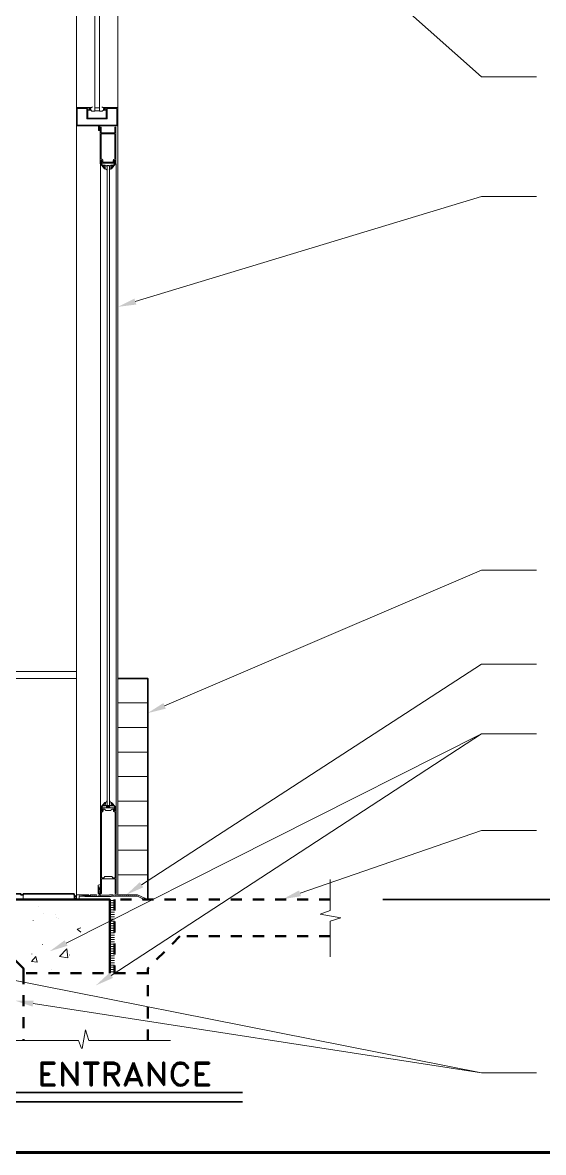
# Model space of a CAD drawing. Header units: inches. Extents: x 5 to 516, y -193 to 129.
# Drawn here: x 105.76 to 110.48, y -192.19 to -181.96 of the extents above; entities that cross this region are included whole.
import ezdxf

# ---------------------------------------------------------------- set-up
doc = ezdxf.new("R2010")
doc.units = ezdxf.units.IN
doc.header["$MEASUREMENT"] = 0
doc.linetypes.add('PDF_IMPORT', pattern=[1, 0.8, -0.2])
doc.layers.add('PDF8_Geometry', color=7, linetype='Continuous')
doc.layers.add('PDF8_Solid Fills', color=7, linetype='Continuous')

msp = doc.modelspace()

# ---------------------------------------------------------------- linework, layer by layer
at = {"layer": 'PDF8_Geometry', "lineweight": 15}
for points in [[(107.0155179, -179.8780047), (109.9132958, -182.4513384), (110.4110737, -182.4513384)], [(106.2455175, -180.8324488), (106.2455175, -189.8568941)], [(106.6199614, -180.8324488), (106.6199614, -189.8535609)], [(106.2455175, -182.8957831), (106.2455175, -182.7291165)], [(106.3810732, -182.7291165), (106.2455176, -182.7291165)], [(106.3410726, -182.8324495), (106.3410726, -182.7368939), (106.2532948, -182.7368939)], [(106.6121839, -182.8880045), (106.253295, -182.8880045), (106.253295, -182.7368934)], [(106.3599614, -182.7368937), (106.3599614, -182.7413382), (106.3699614, -182.7413382), (106.3699614, -182.749116), (106.3488503, -182.749116)], [(106.3488512, -182.7291165), (106.3488512, -182.7491165)], [(106.3755179, -182.7368939), (106.3755179, -182.7546717), (106.3488512, -182.7546717)], [(106.3488512, -182.7546721), (106.3488512, -182.8246721)], [(106.3599618, -182.7368939), (106.3755174, -182.7368939)], [(106.3855175, -182.7624496), (106.3755175, -182.7546718)], [(106.3910728, -182.72356), (106.3810728, -182.7291156)], [(106.4121842, -182.7624496), (106.3855175, -182.7624496)], [(106.4532948, -182.7313386), (106.4121836, -182.7313386)], [(106.4532948, -182.7580053), (106.4121836, -182.7580053)], [(106.4844059, -182.7291165), (106.6199614, -182.7291165), (106.6199614, -182.8957831), (106.4532948, -182.8957831)], [(106.4532948, -182.7624496), (106.4799615, -182.7624496), (106.4899615, -182.7546718)], [(106.4744061, -182.72356), (106.4844061, -182.7291156)], [(106.4899616, -182.7368939), (106.5055171, -182.7368939), (106.5055171, -182.7413384), (106.4955171, -182.7413384)], [(106.4899623, -182.7368943), (106.4899623, -182.7546721), (106.5155178, -182.7546721), (106.5155178, -182.8246721)], [(106.5155178, -182.7491156), (106.4955178, -182.7491156), (106.4955178, -182.7413379)], [(106.5155178, -182.7291165), (106.5155178, -182.7491165)], [(106.5232951, -182.7368939), (106.612184, -182.7368939), (106.612184, -182.888005)], [(106.5232953, -182.7368939), (106.5232953, -182.8324495)], [(106.2455173, -182.8957831), (106.4455173, -182.8957831), (106.4455173, -182.9368943), (106.4532951, -182.9368943), (106.4532951, -182.8957831), (106.4532951, -182.9368943), (106.4455173, -182.9368943), (106.4455173, -182.8957831)], [(106.5232953, -182.832449), (106.3410731, -182.832449)], [(106.5155178, -182.8246715), (106.3488512, -182.8246715)], [(106.4688512, -182.958005), (106.4688512, -182.9057827), (106.4599623, -182.9057827), (106.4599623, -183.2391161), (106.4688512, -183.2391161), (106.4688512, -183.2346716)], [(106.5944066, -183.2346716), (106.5944066, -183.2391161), (106.6032954, -183.2391161), (106.6032954, -182.9057827), (106.5944066, -182.9057827), (106.5944066, -182.958005)], [(106.5944058, -182.9580051), (106.4688502, -182.9580051)], [(106.4666287, -183.2346718), (106.4677398, -183.2080052)], [(106.4677397, -183.2080051), (106.4755175, -183.2080051)], [(106.4755172, -183.2080051), (106.4755172, -183.2235607)], [(106.4766283, -183.2291165), (106.4755172, -183.2235609)], [(106.4810725, -183.2324497), (106.4766281, -183.2291164)], [(106.5877394, -183.2080045), (106.5877394, -183.22356), (106.5855172, -183.2291156), (106.5821838, -183.2324489)], [(106.5877394, -183.2080051), (106.5955172, -183.2080051)], [(106.595518, -183.2080051), (106.5966291, -183.2346718)], [(106.4621844, -183.2402272), (106.4621844, -189.0635608)], [(106.4688508, -183.2346718), (106.4666286, -183.2346718)], [(106.4810724, -183.2324497), (106.4855168, -183.2335608), (106.5766279, -183.2335608)], [(106.5132946, -183.2557821), (106.5055168, -183.2557821)], [(106.5055171, -183.2835599), (106.5121838, -183.2868932), (106.5055171, -183.2835599)], [(106.5177402, -183.2913386), (106.5121846, -183.2868942), (106.5210735, -183.294672)], [(106.5132946, -183.2557821), (106.517739, -183.2568932), (106.5132946, -183.2557821)], [(106.51774, -183.2568943), (106.5199622, -183.2602276), (106.51774, -183.2568943)], [(106.5199621, -183.2602275), (106.5210732, -183.2635608), (106.5199621, -183.2602275)], [(106.5421846, -183.2546721), (106.5210734, -183.2546721)], [(106.5232953, -183.2546721), (106.5232953, -189.0468948)], [(106.5421846, -183.2635607), (106.5432957, -183.2602273), (106.5421846, -183.2635607)], [(106.5421846, -183.2946717), (106.5510734, -183.2868939)], [(106.5432956, -183.2602275), (106.5455178, -183.2568941), (106.5432956, -183.2602275)], [(106.5444067, -188.984672), (106.5444067, -189.0468942), (106.5444067, -183.2546716)], [(106.5510731, -183.2868942), (106.5577398, -183.2835609), (106.5510731, -183.2868942), (106.5455175, -183.2913386)], [(106.5455178, -183.2568943), (106.5488511, -183.2557832), (106.5455178, -183.2568943)], [(106.548851, -183.2557821), (106.5577398, -183.2557821)], [(106.5821841, -183.2324497), (106.5766285, -183.2335608)], [(106.5966279, -183.2346718), (106.5944057, -183.2346718)], [(106.6055176, -183.2391161), (106.6055176, -189.0624497)], [(106.7788507, -184.485783), (109.9132953, -183.5357829), (110.4132953, -183.5357829)], [(107.0432957, -188.1446719), (109.9132958, -186.916894), (110.4132959, -186.916894)], [(106.8355173, -189.7635609), (109.9132952, -187.7680052), (110.4132953, -187.7680052)], [(106.2455175, -187.8335605), (100.1299616, -187.8335605)], [(106.2455175, -187.895783), (100.1299616, -187.895783)], [(106.6199614, -188.1180052), (106.8910726, -188.1180052)], [(106.6199614, -188.3402275), (106.8910726, -188.3402275)], [(106.1521834, -190.2913387), (109.913295, -188.3991164), (110.413295, -188.3991164)], [(106.5610727, -190.583561), (109.9132952, -188.3991164), (110.4132953, -188.3991164)], [(106.6199614, -188.5624497), (106.8910726, -188.5624497)], [(106.6199614, -188.7846719), (106.8910726, -188.7846719)], [(106.5077392, -189.0180054), (106.5166281, -189.013561), (106.5232948, -189.0046721)], [(106.5077401, -189.0457832), (106.5155178, -189.0457832), (106.5210734, -189.043561), (106.5232956, -189.0380054)], [(106.548851, -189.0468942), (106.5177398, -189.0680054), (106.5177398, -189.0468942), (106.548851, -189.0468942), (106.548851, -189.0680054)], [(106.518851, -189.0468942), (106.548851, -189.0680054)], [(106.5232953, -189.0468942), (106.5232953, -188.984672)], [(106.5444067, -189.0468942), (106.5232956, -189.0468942)], [(106.5444067, -189.004672), (106.5499622, -189.0135609), (106.5599622, -189.0180054)], [(106.5444067, -189.0380054), (106.5466289, -189.043561), (106.5510734, -189.0457832)], [(106.5510731, -189.0457832), (106.559962, -189.0457832)], [(106.6199614, -189.0068942), (106.8910726, -189.0068942)], [(106.5910727, -189.1046719), (106.5955172, -189.1046719), (106.5955172, -189.7002275), (106.5755172, -189.7002275), (106.5655172, -189.6902276), (106.5032949, -189.6902276), (106.4921838, -189.7002275), (106.4721838, -189.7002275), (106.4721838, -189.1046719), (106.4766283, -189.1046719), (106.4821838, -189.1035608), (106.4855172, -189.0991164), (106.4866283, -189.0946719)], [(106.5544063, -189.0913389), (106.5132952, -189.0913389), (106.4999618, -189.0791166), (106.4866285, -189.0791166), (106.4866285, -189.0946722)], [(106.5544063, -189.0913387), (106.5677397, -189.0791165), (106.581073, -189.0791165), (106.581073, -189.0946721), (106.5821841, -189.0991165), (106.5866286, -189.103561), (106.591073, -189.1046721)], [(106.6199614, -189.2291164), (106.8910726, -189.2291164)], [(108.2710733, -189.8402276), (109.9132957, -189.2735609), (110.4132957, -189.2735609)], [(106.6199614, -189.4513387), (106.8910726, -189.4513387)], [(106.4477394, -189.8413389), (106.4410728, -189.8413389), (106.4410728, -189.8146723), (106.4455172, -189.8146723), (106.4455172, -189.8180056), (106.4510728, -189.8180056), (106.4510728, -189.8146723), (106.4555172, -189.8091167), (106.4555172, -189.7902278), (106.4510728, -189.7846723), (106.4510728, -189.7813389), (106.4455172, -189.7813389), (106.4455172, -189.7846723), (106.4410728, -189.7846723), (106.4410728, -189.7713389), (106.4421839, -189.7702278), (106.4421839, -189.7680056), (106.443295, -189.7668945), (106.4455172, -189.7668945), (106.4621839, -189.7613389), (106.4621839, -189.8413389), (106.4555172, -189.8413389), (106.4621839, -189.8580056), (106.4621839, -189.8613389), (106.4588505, -189.8613389), (106.4577394, -189.8602278), (106.4477394, -189.8413389), (106.4477394, -189.8391167), (106.4466283, -189.8391167), (106.4466283, -189.8280056), (106.4577394, -189.8280056), (106.4577394, -189.8391167), (106.4555172, -189.8391167), (106.4555172, -189.8413389)], [(106.6199614, -189.6735609), (106.8910726, -189.6735609)], [(108.5444068, -190.4146721), (108.5444068, -190.0924499), (108.6388513, -190.0624499), (108.4544068, -190.0302277), (108.5444068, -189.9980054), (108.5444068, -189.7168943)], [(105.7644067, -189.8557833), (105.7644067, -189.8957833)], [(106.2244061, -189.8968944), (106.2244061, -189.8568944), (106.2266283, -189.8613389), (106.2321839, -189.8646722), (106.2377395, -189.8646722), (106.2421839, -189.8613389), (106.2455172, -189.8568944)], [(106.2244061, -189.8657832), (106.2266283, -189.8702277), (106.2321839, -189.873561), (106.2377395, -189.8724499), (106.2421839, -189.8702277), (106.2455172, -189.8657832)], [(106.2477396, -189.8535609), (106.2455174, -189.854672), (106.2455174, -189.8957832)], [(106.2488507, -189.8535609), (106.2499618, -189.8557832), (106.252184, -189.8568943), (106.2532951, -189.8557832), (106.2544063, -189.8535609)], [(106.2655178, -189.8535609), (106.2666289, -189.8557832), (106.26774, -189.8568943), (106.2699623, -189.8557832), (106.2710734, -189.8535609)], [(106.5588502, -189.8702278), (106.4277391, -189.8702278), (106.4277391, -189.8668944), (106.2710724, -189.8668944)], [(106.2832949, -189.8535609), (106.284406, -189.8557832), (106.2866282, -189.8568943), (106.2888504, -189.8557832), (106.2888504, -189.8535609)], [(106.299962, -189.8535609), (106.3010731, -189.8557832), (106.3032953, -189.8568943), (106.3055176, -189.8557832), (106.3055176, -189.8535609)], [(106.3299619, -189.8535609), (106.3188508, -189.8535609)], [(106.3199623, -189.8535609), (106.3210734, -189.8557832), (106.3232956, -189.8568943), (106.3244068, -189.8557832), (106.3255179, -189.8535609)], [(106.3366283, -189.8535609), (106.3377394, -189.8557832), (106.3399616, -189.8568943), (106.3410728, -189.8557832), (106.3421839, -189.8535609)], [(106.3555176, -189.8535609), (106.3555176, -189.8557832), (106.3577398, -189.8568943), (106.359962, -189.8557832), (106.359962, -189.8535609)], [(106.3710736, -189.8535609), (106.3721847, -189.8557832), (106.3744069, -189.8568943), (106.3766292, -189.8557832), (106.3766292, -189.8535609)], [(106.3766284, -189.8535609), (106.3899617, -189.8535609), (106.3910728, -189.8557832), (106.392184, -189.8568943), (106.3944062, -189.8557832), (106.3955173, -189.8535609)], [(106.3955177, -189.8535609), (106.4066289, -189.8535609), (106.40774, -189.8557832), (106.4088511, -189.8568943), (106.4110733, -189.8557832), (106.4121844, -189.8535609), (106.4244066, -189.8535609), (106.4255177, -189.8557832), (106.42774, -189.8568943), (106.4288511, -189.8557832), (106.4299622, -189.8535609)], [(106.5799622, -189.853561), (106.5799622, -189.8557833), (106.57774, -189.8568944), (106.5755178, -189.8557833), (106.5744066, -189.853561), (106.5621844, -189.853561), (106.5610733, -189.8557833), (106.5599622, -189.8568944), (106.55774, -189.8557833), (106.5566289, -189.853561), (106.5455178, -189.853561), (106.5455178, -189.8580055), (106.4410733, -189.8580055)], [(106.8432959, -189.8913389), (106.8410736, -189.8868944), (106.7999625, -189.8680055), (106.5588514, -189.8668944), (106.5588514, -189.8702278)], [(106.5910726, -189.8535609), (106.5921837, -189.8557832), (106.5944059, -189.8568943), (106.5966281, -189.8557832), (106.5966281, -189.8535609), (106.6099615, -189.8535609), (106.6110726, -189.8557832), (106.6121837, -189.8568943), (106.6144059, -189.8557832), (106.615517, -189.8535609)], [(106.626629, -189.8535609), (106.6277401, -189.8557832), (106.6288512, -189.8568943), (106.6310734, -189.8557832), (106.6321845, -189.8535609), (106.6444067, -189.8535609), (106.6455179, -189.8557832), (106.6477401, -189.8568943), (106.6488512, -189.8557832), (106.6499623, -189.8535609)], [(106.6610731, -189.8535609), (106.6621842, -189.8557832), (106.6644065, -189.8568943), (106.6655176, -189.8557832), (106.6666287, -189.8535609), (106.679962, -189.8535609), (106.679962, -189.8557832), (106.6821843, -189.8568943), (106.6844065, -189.8557832), (106.6844065, -189.8535609)], [(106.6955173, -189.8535609), (106.6966284, -189.8557832), (106.6988506, -189.8568943), (106.7010729, -189.8557832), (106.7010729, -189.8535609), (106.7144062, -189.8535609), (106.7155173, -189.8557832), (106.7166284, -189.8568943), (106.7188506, -189.8557832), (106.7199618, -189.8535609)], [(106.7310726, -189.8535609), (106.7321837, -189.8557832), (106.7332948, -189.8568943), (106.735517, -189.8557832), (106.7366281, -189.8535609), (106.7488503, -189.8535609), (106.7499614, -189.8557832), (106.7521837, -189.8568943), (106.7532948, -189.8557832), (106.7544059, -189.8535609)], [(106.7544061, -189.8535609), (106.7677394, -189.8535609), (106.7677394, -189.8557832), (106.7699616, -189.8568943), (106.7721839, -189.8557832), (106.7721839, -189.8535609), (106.7855172, -189.8535609)], [(106.785517, -189.8535609), (106.7866282, -189.8557832), (106.7877393, -189.8568943), (106.7899615, -189.8557832), (106.7910726, -189.8535609)], [(106.7910732, -189.8535609), (106.7977399, -189.8535609), (106.8655177, -189.884672), (106.8677399, -189.8880054)], [(106.8655172, -189.8846722), (106.8677394, -189.8880055), (106.8677394, -189.8957833), (106.843295, -189.8957833), (106.843295, -189.8913389), (106.8410727, -189.8868944), (106.7999616, -189.8680055)], [(105.9021834, -189.9580054), (105.9021834, -189.9568943)], [(106.2244061, -189.8768944), (106.2266283, -189.88245), (106.2321839, -189.8846722), (106.2377395, -189.8846722), (106.2421839, -189.8813389), (106.2455172, -189.8768944)], [(106.2455175, -189.8957831), (106.2688508, -189.8957831)], [(106.5477399, -189.9068944), (106.588851, -189.9068944)], [(106.5477399, -189.9268944), (106.588851, -189.9268944)], [(106.5477399, -189.9480055), (106.588851, -189.9480055)], [(106.5477399, -189.9691166), (106.588851, -189.9691166)], [(105.9477394, -190.0268943), (105.9477394, -190.0257832)], [(106.0577394, -190.0368944), (106.0577394, -190.0357833)], [(106.0610726, -190.0613387), (106.0610726, -190.0602276)], [(106.0788508, -190.0691165), (106.0788508, -190.0680054)], [(106.5477399, -189.9902277), (106.588851, -189.9902277)], [(106.5477399, -190.0102277), (106.588851, -190.0102277)], [(106.5477399, -190.0313388), (106.588851, -190.0313388)], [(106.5477399, -190.0524499), (106.588851, -190.0524499)], [(106.5477399, -190.073561), (106.588851, -190.073561)], [(105.8521843, -190.0891165), (105.8521843, -190.0880054)], [(106.2866281, -190.1535612), (106.2510725, -190.1668945), (106.2866281, -190.191339)], [(106.5477399, -190.0935611), (106.588851, -190.0935611)], [(106.5477399, -190.1146722), (106.588851, -190.1146722)], [(106.5477399, -190.1357833), (106.588851, -190.1357833)], [(106.5477399, -190.1568944), (106.588851, -190.1568944)], [(106.5477399, -190.1768944), (106.588851, -190.1768944)], [(106.5477399, -190.1980055), (106.588851, -190.1980055)], [(106.5477399, -190.2191166), (106.588851, -190.2191166)], [(106.5477399, -190.2402277), (106.588851, -190.2402277)], [(106.5477399, -190.2602278), (106.588851, -190.2602278)], [(106.5477399, -190.2813389), (106.588851, -190.2813389)], [(104.0866281, -190.3146722), (109.9132955, -191.4657835), (110.4132956, -191.4657835)], [(105.9377398, -190.303561), (105.9377398, -190.3024499)], [(106.0921836, -190.41245), (106.1577392, -190.3446722)], [(106.1577399, -190.3446722), (106.1666288, -190.4235611), (106.0921843, -190.4124499)], [(106.1577399, -190.3491167), (106.1577399, -190.3480056)], [(106.5477399, -190.30245), (106.588851, -190.30245)], [(106.5477399, -190.3235611), (106.588851, -190.3235611)], [(106.5477399, -190.3435611), (106.588851, -190.3435611)], [(106.5477399, -190.3646722), (106.588851, -190.3646722)], [(106.5477399, -190.3857833), (106.588851, -190.3857833)], [(105.8888504, -190.4635612), (105.8388504, -190.4591168), (105.8788504, -190.411339)], [(105.8421836, -190.3902278), (105.8421836, -190.3891167)], [(105.8888506, -190.463561), (105.8788506, -190.4113388)], [(106.1821845, -190.4002277), (106.1821845, -190.3991166)], [(106.5477399, -190.4068944), (106.588851, -190.4068944)], [(106.5477399, -190.4268944), (106.588851, -190.4268944)], [(106.5477399, -190.4480055), (106.588851, -190.4480055)], [(106.5477399, -190.4691166), (106.588851, -190.4691166)], [(106.0232953, -190.533561), (106.0232953, -190.5324499)], [(106.5477399, -190.4902277), (106.588851, -190.4902277)], [(106.5477399, -190.5102278), (106.588851, -190.5102278)], [(106.5477399, -190.5313389), (106.588851, -190.5313389)], [(106.5477399, -190.55245), (106.588851, -190.55245)], [(105.8532954, -190.8380055), (109.9132958, -191.4657834), (110.4132958, -191.4657834)], [(107.0977402, -191.1724499), (106.3577401, -191.1724499), (106.3288512, -191.0780055), (106.2988512, -191.2446722)], [(106.2899624, -191.2446723), (106.2632957, -191.1724501), (105.5132957, -191.1724501)]]:
    msp.add_lwpolyline(points, dxfattribs=at)
for points in [[(106.4121842, -182.7580046), (106.4121842, -180.804671), (106.4532953, -180.804671), (106.4532953, -182.7580046)], [(106.4699619, -182.9680047), (106.4699619, -183.1980047), (106.4744063, -183.1980047), (106.4788508, -183.1991158), (106.4832952, -183.2024492), (106.4844063, -183.2080047), (106.4844063, -183.2235603), (106.5788508, -183.2235603), (106.5788508, -183.2080047), (106.5799619, -183.2024492), (106.5832952, -183.1991158), (106.5888508, -183.1980047), (106.5932952, -183.1980047), (106.5932952, -182.9680047)], [(106.4644065, -183.2391161), (106.5010732, -183.2835605), (106.5055177, -183.2835605), (106.5055177, -183.2691161), (106.5021843, -183.2691161), (106.5021843, -183.2757828), (106.4999621, -183.2757828), (106.488851, -183.2613383), (106.4910732, -183.2568939), (106.5021843, -183.2568939), (106.5021843, -183.2624494), (106.5055177, -183.2624494), (106.5055177, -183.2524494), (106.4810732, -183.2524494), (106.4755177, -183.2457828), (106.4755177, -183.2091161), (106.4710732, -183.2091161), (106.4666288, -183.2324494), (106.4666288, -183.2335605), (106.468851, -183.2335605), (106.468851, -183.2391161)], [(106.5988512, -183.2391161), (106.5621845, -183.2835605), (106.5577401, -183.2835605), (106.5577401, -183.2691161), (106.5610734, -183.2691161), (106.5610734, -183.2757828), (106.5632956, -183.2757828), (106.5744067, -183.2613383), (106.5721845, -183.2568939), (106.5610734, -183.2568939), (106.5610734, -183.2624494), (106.5577401, -183.2624494), (106.5577401, -183.2524494), (106.5821845, -183.2524494), (106.5877401, -183.2457828), (106.5877401, -183.2091161), (106.5921845, -183.2091161), (106.5955178, -183.2324494), (106.5955178, -183.2335605), (106.5944067, -183.2335605), (106.5944067, -183.2391161)], [(106.4666287, -189.0624497), (106.5032953, -189.0180053), (106.5077398, -189.0180053), (106.5077398, -189.0324497), (106.5044065, -189.0324497), (106.5044065, -189.0257831), (106.5021842, -189.0257831), (106.4910731, -189.0402275), (106.4932953, -189.044672), (106.5044065, -189.044672), (106.5044065, -189.0391164), (106.5077398, -189.0391164), (106.5077398, -189.0491164), (106.4832953, -189.0491164), (106.4777398, -189.0557831), (106.4777398, -189.0924497), (106.4732953, -189.0924497), (106.4688509, -189.0691164), (106.4688509, -189.0680053), (106.4710731, -189.0680053), (106.4710731, -189.0624497)], [(106.6010733, -189.0624497), (106.5644066, -189.0180053), (106.5599622, -189.0180053), (106.5599622, -189.0324497), (106.5632955, -189.0324497), (106.5632955, -189.0257831), (106.5655178, -189.0257831), (106.5766289, -189.0402275), (106.5744066, -189.044672), (106.5632955, -189.044672), (106.5632955, -189.0391164), (106.5599622, -189.0391164), (106.5599622, -189.0491164), (106.5844066, -189.0491164), (106.5899622, -189.0557831), (106.5899622, -189.0924497), (106.5944066, -189.0924497), (106.59774, -189.0691164), (106.59774, -189.0680053), (106.5966289, -189.0680053), (106.5966289, -189.0624497)], [(106.5799619, -189.0680053), (106.4888508, -189.0680053), (106.4832953, -189.0702276), (106.4799619, -189.0735609), (106.4777397, -189.0791165), (106.4777397, -189.094672), (106.4699619, -189.094672), (106.4688508, -189.0668942), (106.471073, -189.0668942), (106.471073, -189.0635609), (106.4621841, -189.0635609), (106.4621841, -189.8413387), (106.471073, -189.8413387), (106.471073, -189.7113388), (106.5966286, -189.7113388), (106.5966286, -189.8413387), (106.6055175, -189.8413387), (106.6055175, -189.0635609), (106.5966286, -189.0635609), (106.5966286, -189.0668942), (106.5988508, -189.0668942), (106.5977397, -189.094672), (106.5899619, -189.094672), (106.5899619, -189.0791165), (106.5888508, -189.0735609), (106.5844064, -189.0702276)], [(106.268851, -189.8702276), (106.268851, -189.8957831)], [(106.441073, -189.8146722), (106.441073, -189.7846722), (106.4455175, -189.7846722), (106.4455175, -189.7813389), (106.4499619, -189.7813389), (106.4499619, -189.8180055), (106.4455175, -189.8180055), (106.4455175, -189.8146722)]]:
    msp.add_lwpolyline(points, close=True, dxfattribs=at)
at = {"layer": 'PDF8_Geometry', "lineweight": 35}
for points in [[(106.6199614, -187.895783), (106.8910726, -187.895783), (106.8910726, -189.8957831)], [(105.7644067, -189.8457833), (105.7644067, -189.8557833), (105.7432956, -189.8557833), (105.7432956, -189.8457833), (105.2432956, -189.8457833)], [(106.2244061, -189.8457832), (105.7644061, -189.8457832)], [(106.2244061, -189.8568944), (106.2244061, -189.8457833)], [(109.0210734, -189.8957831), (113.3355181, -189.8957831), (112.9599625, -189.8957831)], [(101.3277394, -191.6446722), (107.7510729, -191.6446722)], [(101.3277394, -191.7280055), (107.7510729, -191.7280055)]]:
    msp.add_lwpolyline(points, dxfattribs=at)
at = {"layer": 'PDF8_Geometry', "linetype": 'PDF_IMPORT', "lineweight": 15, "ltscale": 0.012222}
msp.add_lwpolyline([(106.299962, -189.8535609), (106.2477396, -189.8535609)], dxfattribs=at)
at = {"layer": 'PDF8_Geometry', "linetype": 'PDF_IMPORT', "lineweight": 15, "ltscale": 0.131111}
msp.add_lwpolyline([(106.4277391, -189.8702278), (106.2688509, -189.8680054), (106.4410724, -189.8535609), (106.4410724, -189.8580054)], dxfattribs=at)
at = {"layer": 'PDF8_Geometry', "linetype": 'PDF_IMPORT', "lineweight": 15, "ltscale": 0.014444}
msp.add_lwpolyline([(106.3555176, -189.8535609), (106.3055179, -189.8535609)], dxfattribs=at)
at = {"layer": 'PDF8_Geometry', "linetype": 'PDF_IMPORT', "lineweight": 15, "ltscale": 0.013333}
msp.add_lwpolyline([(106.7488507, -189.8535609), (106.5799615, -189.8535609)], dxfattribs=at)
at = {"layer": 'PDF8_Geometry', "lineweight": 50}
for points in [[(100.1299616, -189.8957831), (106.5477399, -189.8957831), (106.5477399, -190.5624499)], [(105.7655178, -190.5624499), (105.7655178, -190.5213387), (105.4732955, -190.2291165)], [(106.0477398, -191.3735612), (106.0477398, -191.3835612), (105.9377398, -191.3835612), (105.9377398, -191.571339), (106.0477398, -191.571339), (106.0477398, -191.581339), (105.9288509, -191.581339)], [(106.0477402, -191.3735611), (105.9288513, -191.3735611), (105.9288513, -191.5813389)], [(106.2555171, -191.5813389), (106.2555171, -191.3735611), (106.2455171, -191.3735611), (106.2455171, -191.5513389), (106.1166282, -191.3735611), (106.1166282, -191.5813389)], [(106.2555178, -191.5813391), (106.1266289, -191.4035613), (106.1266289, -191.5813391), (106.1166289, -191.5813391)], [(106.3744057, -191.3835612), (106.3744057, -191.581339)], [(106.3844064, -191.3835612), (106.3844064, -191.581339), (106.3744064, -191.581339)], [(106.5132946, -191.4724501), (106.5832946, -191.4724501), (106.6132946, -191.4624501), (106.6232946, -191.4424501), (106.6232946, -191.4124501), (106.6132946, -191.3935612), (106.5832946, -191.3835612), (106.5132946, -191.3835612), (106.5132946, -191.581339), (106.5032946, -191.581339)], [(106.513295, -191.48245), (106.583295, -191.48245), (106.613295, -191.47245), (106.623295, -191.46245), (106.6321839, -191.44245), (106.6321839, -191.41245), (106.623295, -191.3935611), (106.613295, -191.3835611), (106.583295, -191.3735611), (106.503295, -191.3735611), (106.503295, -191.5813389)], [(106.7621847, -191.3735611), (106.6821847, -191.5813389)], [(106.7621847, -191.3735613), (106.8410736, -191.5813391), (106.8310736, -191.5813391), (106.7621847, -191.4035613), (106.6921847, -191.5813391), (106.6821847, -191.5813391)], [(107.0399621, -191.5813391), (106.9099621, -191.4035613), (106.9099621, -191.5813391), (106.9010732, -191.5813391)], [(107.0399625, -191.5813389), (107.0399625, -191.3735611), (107.0299625, -191.3735611), (107.0299625, -191.5513389), (106.9010736, -191.3735611), (106.9010736, -191.5813389)], [(107.1188504, -191.50245), (107.1188504, -191.45245), (107.1288504, -191.42245), (107.1488504, -191.3935611), (107.1688504, -191.3835611), (107.2077393, -191.3835611), (107.2277393, -191.3935611), (107.2377393, -191.4035611), (107.2477393, -191.42245), (107.2577393, -191.42245), (107.2477393, -191.4035611), (107.2277393, -191.3835611)], [(107.4466284, -191.3735612), (107.4466284, -191.3835612), (107.3366284, -191.3835612), (107.3366284, -191.571339), (107.4466284, -191.571339), (107.4466284, -191.581339), (107.3266284, -191.581339)], [(107.4466288, -191.3735611), (107.3266288, -191.3735611), (107.3266288, -191.5813389)], [(105.9377398, -191.4724499), (105.9977398, -191.4724499), (105.9977398, -191.4824499), (105.9377398, -191.4824499)], [(106.5632948, -191.4824501), (106.6232948, -191.581339), (106.6321837, -191.581339), (106.5732948, -191.4824501)], [(107.1188504, -191.42245), (107.1088504, -191.45245), (107.1088504, -191.50245)], [(107.3366284, -191.4724499), (107.3966284, -191.4724499), (107.3966284, -191.4824499), (107.3366284, -191.4824499)], [(106.7021837, -191.53245), (106.8210726, -191.53245)], [(106.7121844, -191.5224501), (106.8110733, -191.5224501)], [(107.2277393, -191.5713389), (107.2477393, -191.5513389), (107.2577393, -191.53245), (107.2477393, -191.53245), (107.2377393, -191.5513389), (107.2277393, -191.5613389)]]:
    msp.add_lwpolyline(points, dxfattribs=at)
at = {"layer": 'PDF8_Geometry', "linetype": 'PDF_IMPORT', "lineweight": 50, "ltscale": 0.083333}
for points in [[(106.5888505, -189.8957831), (106.5888505, -190.5624498)], [(108.5444068, -189.8957831), (106.5888505, -189.8957831)]]:
    msp.add_lwpolyline(points, dxfattribs=at)
at = {"layer": 'PDF8_Geometry', "linetype": 'PDF_IMPORT', "lineweight": 50, "ltscale": 0.083281}
msp.add_lwpolyline([(107.1832956, -190.2291165), (106.8910733, -190.5213388), (106.8910733, -190.5624499)], dxfattribs=at)
at = {"layer": 'PDF8_Geometry', "linetype": 'PDF_IMPORT', "lineweight": 50, "ltscale": 0.096667}
for points in [[(108.5444068, -190.2291165), (107.1832951, -190.2291165)], [(106.8910726, -190.5624499), (105.7655178, -190.5624499), (105.7655178, -191.1724499)], [(106.8910728, -191.1724499), (106.8910728, -190.5624499)]]:
    msp.add_lwpolyline(points, dxfattribs=at)
at = {"layer": 'PDF8_Geometry', "lineweight": 50}
msp.add_lwpolyline([(106.444407, -191.3835611), (106.3155181, -191.3835611), (106.3155181, -191.3735611), (106.444407, -191.3735611)], close=True, dxfattribs=at)
at = {"layer": 'PDF8_Geometry', "lineweight": 60}
msp.add_lwpolyline([(71.579958, -192.1857834), (116.5799616, -192.1857834)], dxfattribs=at)
at = {"layer": 'PDF8_Geometry', "lineweight": 50}
for points in [[(107.2277393, -191.3835611), (107.1857023, -191.3538944), (107.1356467, -191.3784685), (107.1188504, -191.42245)], [(107.1088504, -191.50245), (107.1193319, -191.5598018), (107.169943, -191.6088759), (107.2277393, -191.5713389)], [(107.1188504, -191.50245), (107.1300541, -191.5603389), (107.1727578, -191.5953759), (107.2277393, -191.5613389)]]:
    msp.add_open_spline(points, degree=3, dxfattribs=at)
at = {"layer": 'PDF8_Solid Fills', "lineweight": 50, "transparency": 33554559}
for points in [[(106.7877403, -184.5124497), (106.6199625, -184.5335608), (106.7710736, -184.4591164)], [(107.0544063, -188.1702276), (106.8899619, -188.2102276), (107.0332952, -188.1191165)], [(106.8510733, -189.7868944), (106.6955178, -189.8546722), (106.8199622, -189.7402278)], [(108.2799618, -189.8668943), (108.1132952, -189.8946721), (108.2621841, -189.8146721)], [(106.1644063, -190.3157833), (106.0032952, -190.3657833), (106.1388507, -190.2657833)], [(106.5766287, -190.6068945), (106.4210732, -190.6746723), (106.5455176, -190.5602278)], [(105.8488511, -190.8657833), (105.6888511, -190.81245), (105.85774, -190.8113389)]]:
    msp.add_solid(points, dxfattribs=at)

doc.saveas('drawing.dxf')
